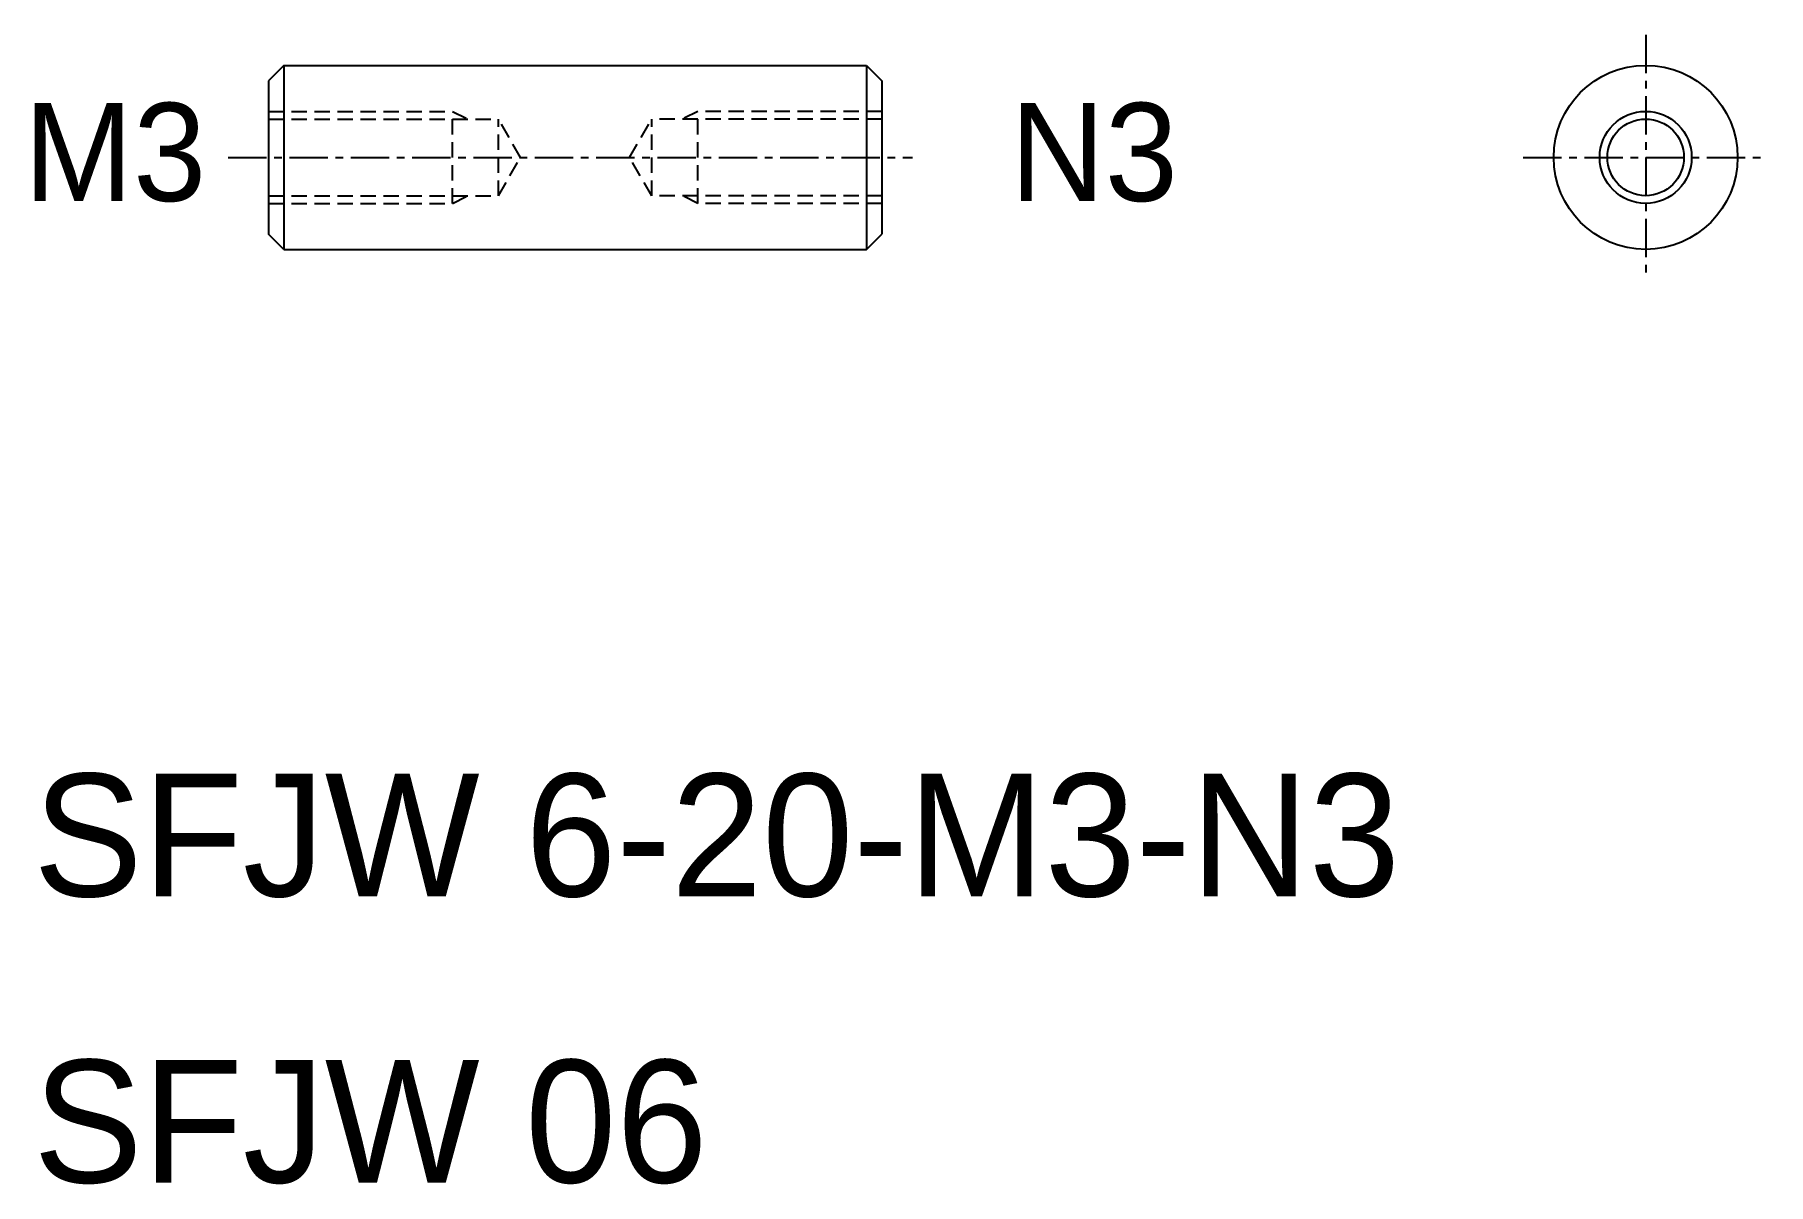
# Model space of a CAD drawing. Extents: x 62.9 to 119.4, y 69.8 to 107.3.
import ezdxf

# ---------------------------------------------------------------- set-up
doc = ezdxf.new("R2010")
doc.units = 0
doc.linetypes.add('CENTER', pattern=[2, 1.25, -0.25, 0.25, -0.25])
doc.linetypes.add('DASHED', pattern=[0.75, 0.5, -0.25])
doc.layers.get('0').update_dxf_attribs({"linetype": 'CONTINUOUS'})
doc.layers.add('CENTER', color=1, linetype='CENTER')

msp = doc.modelspace()

# ---------------------------------------------------------------- linework, layer by layer
at = {"color": 7, "linetype": 'CONTINUOUS'}
for p, q in [((71.002, 106.306), (70.502, 105.806)), ((71.002, 106.306), (90.002, 106.306)), ((71.002, 106.306), (71.002, 100.306)), ((90.002, 106.306), (90.002, 100.306)), ((90.002, 106.306), (90.502, 105.806)), ((70.502, 105.806), (70.502, 100.806)), ((90.502, 105.806), (90.502, 100.806)), ((71.002, 100.306), (70.502, 100.806)), ((90.002, 100.306), (90.502, 100.806)), ((71.002, 100.306), (90.002, 100.306))]:
    msp.add_line(p, q, dxfattribs=at)
at = {"color": 3, "linetype": 'DASHED'}
for p, q in [((70.502, 104.806), (76.502, 104.806)), ((76.502, 104.806), (77.002, 104.556)), ((76.502, 101.806), (76.502, 104.806)), ((84.502, 104.806), (84.002, 104.556)), ((90.502, 104.806), (84.502, 104.806)), ((84.502, 101.806), (84.502, 104.806)), ((70.502, 104.556), (78.002, 104.556)), ((78.723, 103.306), (78.002, 104.556)), ((78.002, 102.056), (78.002, 104.556)), ((82.28, 103.306), (83.002, 104.556)), ((90.502, 104.556), (83.002, 104.556)), ((83.002, 102.056), (83.002, 104.556)), ((78.002, 102.056), (78.723, 103.306)), ((83.002, 102.056), (82.28, 103.306)), ((70.502, 102.056), (78.002, 102.056)), ((70.502, 101.806), (76.502, 101.806)), ((76.502, 101.806), (77.002, 102.056)), ((90.502, 102.056), (83.002, 102.056)), ((84.502, 101.806), (84.002, 102.056)), ((90.502, 101.806), (84.502, 101.806))]:
    msp.add_line(p, q, dxfattribs=at)
for p, q in [((90.502, 104.556), (90.502, 104.556)), ((90.502, 103.306), (90.502, 103.306))]:
    msp.add_line(p, q)
at = {"color": 7, "linetype": 'CONTINUOUS'}
for radius in [3, 1.5]:
    msp.add_circle((115.417, 103.306), radius, dxfattribs=at)
at = {"color": 3, "linetype": 'CONTINUOUS'}
msp.add_circle((115.417, 103.306), 1.25, dxfattribs=at)
at = {"layer": 'CENTER', "color": 1, "linetype": 'CENTER'}
for p, q in [((115.417, 107.306), (115.417, 99.306)), ((69.187, 103.306), (91.502, 103.306)), ((111.417, 103.306), (119.417, 103.306))]:
    msp.add_line(p, q, dxfattribs=at)

# ---------------------------------------------------------------- texts
at = {"color": 7, "linetype": 'CONTINUOUS'}
for s, height, p in [('M3', 3.2, (62.524, 101.881)), ('N3', 3.2, (94.689, 101.881)), ('SFJW 6-20-M3-N3', 4, (62.828, 79.206)), ('SFJW 06', 4, (62.828, 69.872))]:
    msp.add_text(s, height=height, dxfattribs=at).set_placement(p)

doc.saveas('drawing.dxf')
